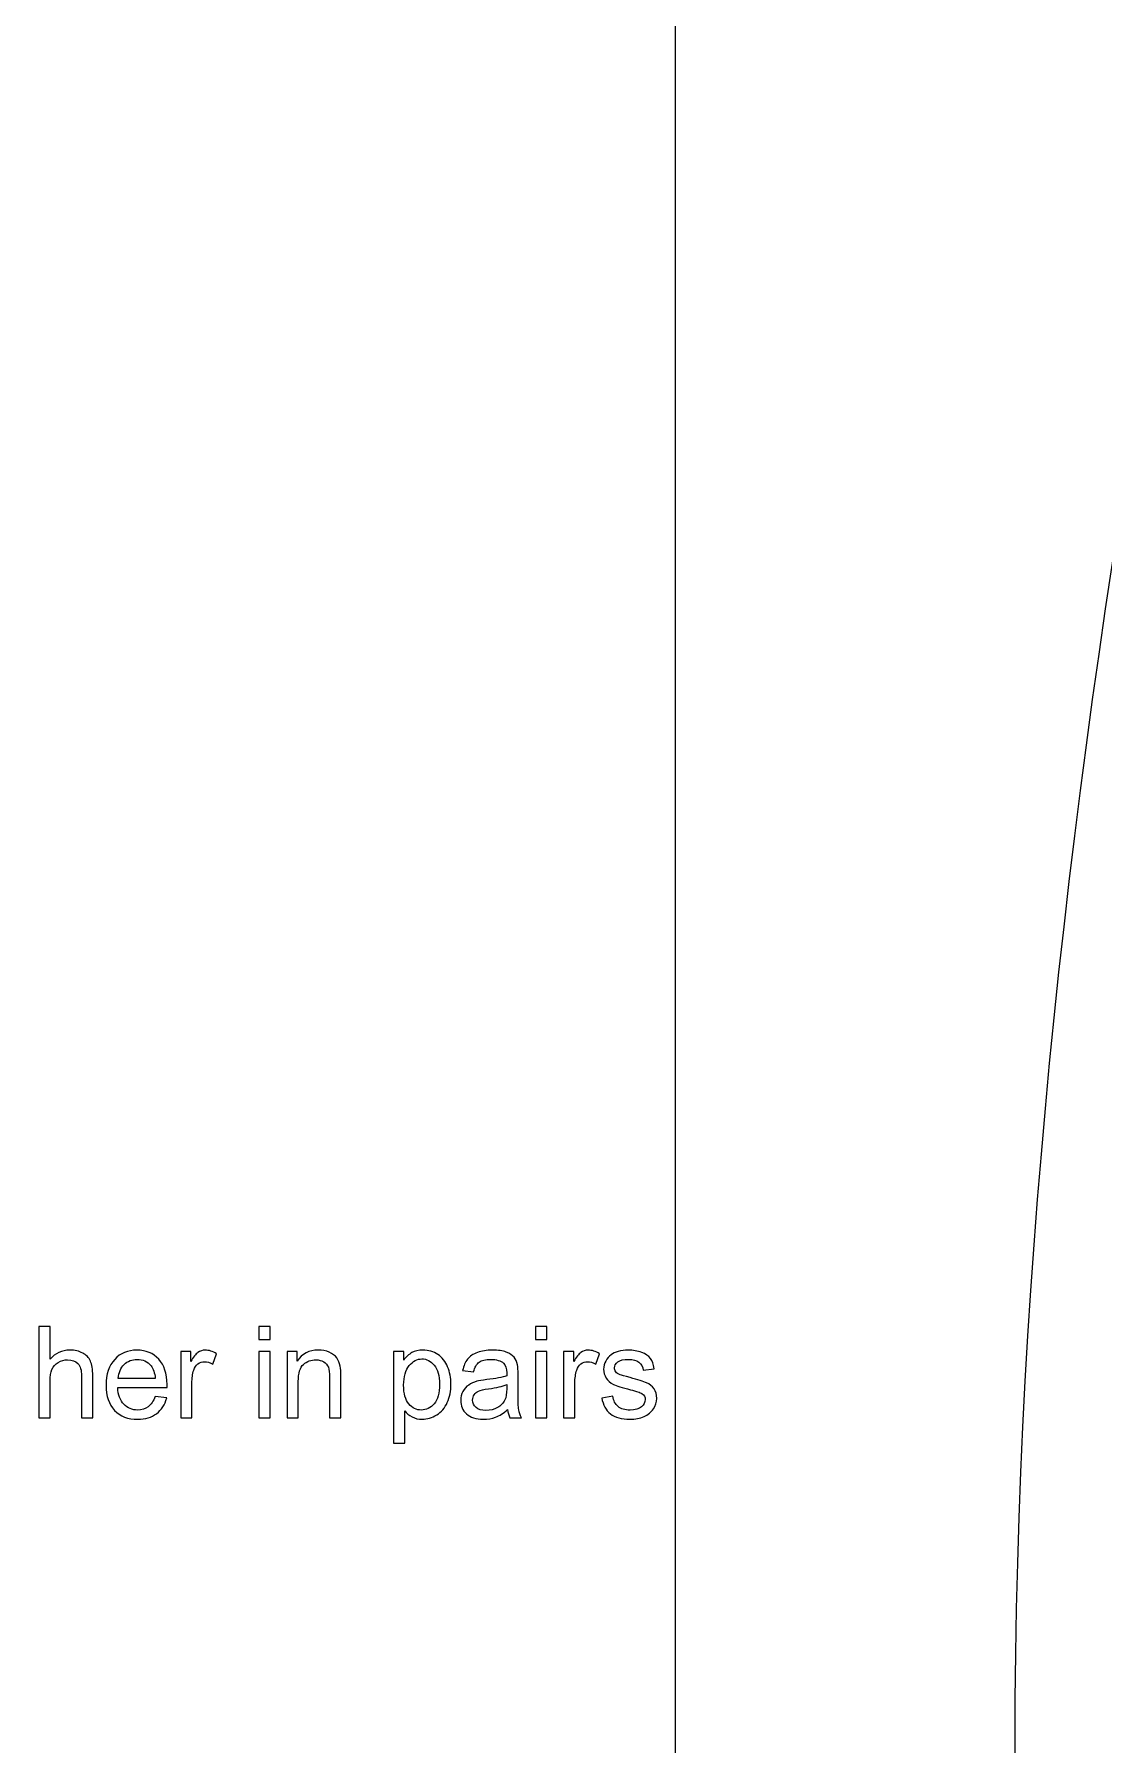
# Model space of a CAD drawing. Header units: millimetres. Extents: x -1420 to -489, y -454 to 898.
# Drawn here: x -1082 to -1011, y -260.8 to -147.2 of the extents above; entities that cross this region are included whole.
import ezdxf
from ezdxf.lldxf.tags import DXFTag

# ---------------------------------------------------------------- set-up
doc = ezdxf.new("R2010")
doc.units = ezdxf.units.MM
doc.header["$MEASUREMENT"] = 0
doc.layers.add('Layer 1', color=7, linetype='Continuous')
tags = doc.linetypes.add('New Line1', pattern=[0.3, 0.2, -0.1]).pattern_tags.tags
tags[6:7] = [DXFTag(74, 4), DXFTag(75, 0), DXFTag(340, '0'), DXFTag(46, 1.0), DXFTag(50, 0.0), DXFTag(44, 0.0), DXFTag(45, 0.0)]
tags[4:5] = [DXFTag(74, 4), DXFTag(75, 0), DXFTag(340, '0'), DXFTag(46, 1.0), DXFTag(50, 0.0), DXFTag(44, 0.0), DXFTag(45, 0.0)]

msp = doc.modelspace()

# ---------------------------------------------------------------- linework, layer by layer
at = {"layer": 'Layer 1', "color": 140, "linetype": 'New Line1', "lineweight": 20}
msp.add_lwpolyline([(-1328.9019, -414.1317), (-1039.4477, -414.1317), (-1039.4477, -90.1493), (-1328.9019, -90.1493), (-1328.9019, -414.1317)], close=True, dxfattribs=at)
at = {"layer": 'Layer 1', "color": 1, "lineweight": 20}
msp.add_open_spline([(-986.7467, -453.7659), (-1001.83, -389.4326), (-1016.9134, -325.0992), (-1016.9134, -260.7659), (-1016.9134, -260.7659), (-1016.9134, -196.4326), (-1001.83, -132.0992), (-986.7467, -67.7659)], degree=3, knots=[0, 0, 0, 0, 0.33333333, 0.33333333, 0.33333333, 0.33333333, 1, 1, 1, 1], dxfattribs=at)
at = {"layer": 'Layer 1', "color": 250}
for points, knots in [([(-1081.6925, -239.0646), (-1081.6925, -239.0646), (-1081.6925, -233.0039), (-1081.6925, -233.0039), (-1081.6925, -233.0039), (-1081.6925, -233.0039), (-1080.9488, -233.0039), (-1080.9488, -233.0039), (-1080.9488, -233.0039), (-1080.9488, -233.0039), (-1080.9488, -235.1784), (-1080.9488, -235.1784), (-1080.9488, -235.1784), (-1080.6017, -234.7762), (-1080.1628, -234.5744), (-1079.6337, -234.5744), (-1079.6337, -234.5744), (-1079.3091, -234.5744), (-1079.0269, -234.6393), (-1078.787, -234.7677), (-1078.787, -234.7677), (-1078.5471, -234.8948), (-1078.375, -235.0726), (-1078.272, -235.2983), (-1078.272, -235.2983), (-1078.1689, -235.5241), (-1078.1167, -235.8529), (-1078.1167, -236.2819), (-1078.1167, -236.2819), (-1078.1167, -236.2819), (-1078.1167, -239.0646), (-1078.1167, -239.0646), (-1078.1167, -239.0646), (-1078.1167, -239.0646), (-1078.8618, -239.0646), (-1078.8618, -239.0646), (-1078.8618, -239.0646), (-1078.8618, -239.0646), (-1078.8618, -236.2819), (-1078.8618, -236.2819), (-1078.8618, -236.2819), (-1078.8618, -235.9108), (-1078.9422, -235.6398), (-1079.1031, -235.4705), (-1079.1031, -235.4705), (-1079.264, -235.3012), (-1079.4926, -235.2151), (-1079.7875, -235.2151), (-1079.7875, -235.2151), (-1080.0076, -235.2151), (-1080.2151, -235.2729), (-1080.4098, -235.3872), (-1080.4098, -235.3872), (-1080.6045, -235.5015), (-1080.7428, -235.6568), (-1080.8247, -235.8529), (-1080.8247, -235.8529), (-1080.9079, -236.0476), (-1080.9488, -236.3186), (-1080.9488, -236.6629), (-1080.9488, -236.6629), (-1080.9488, -236.6629), (-1080.9488, -239.0646), (-1080.9488, -239.0646), (-1080.9488, -239.0646), (-1080.9488, -239.0646), (-1081.6925, -239.0646), (-1081.6925, -239.0646)], [0, 0, 0, 0, 0.05555556, 0.05555556, 0.05555556, 0.05555556, 0.11111111, 0.11111111, 0.11111111, 0.11111111, 0.16666667, 0.16666667, 0.16666667, 0.16666667, 0.22222222, 0.22222222, 0.22222222, 0.22222222, 0.27777778, 0.27777778, 0.27777778, 0.27777778, 0.33333333, 0.33333333, 0.33333333, 0.33333333, 0.38888889, 0.38888889, 0.38888889, 0.38888889, 0.44444444, 0.44444444, 0.44444444, 0.44444444, 0.5, 0.5, 0.5, 0.5, 0.55555556, 0.55555556, 0.55555556, 0.55555556, 0.61111111, 0.61111111, 0.61111111, 0.61111111, 0.66666667, 0.66666667, 0.66666667, 0.66666667, 0.72222222, 0.72222222, 0.72222222, 0.72222222, 0.77777778, 0.77777778, 0.77777778, 0.77777778, 0.83333333, 0.83333333, 0.83333333, 0.83333333, 0.88888889, 0.88888889, 0.88888889, 0.88888889, 1, 1, 1, 1]), ([(-1067.1002, -233.8604), (-1067.1002, -233.8604), (-1067.1002, -233.0039), (-1067.1002, -233.0039), (-1067.1002, -233.0039), (-1067.1002, -233.0039), (-1066.3551, -233.0039), (-1066.3551, -233.0039), (-1066.3551, -233.0039), (-1066.3551, -233.0039), (-1066.3551, -233.8604), (-1066.3551, -233.8604), (-1066.3551, -233.8604), (-1066.3551, -233.8604), (-1067.1002, -233.8604), (-1067.1002, -233.8604)], [0, 0, 0, 0, 0.2, 0.2, 0.2, 0.2, 0.4, 0.4, 0.4, 0.4, 0.6, 0.6, 0.6, 0.6, 1, 1, 1, 1]), ([(-1048.7402, -233.8604), (-1048.7402, -233.8604), (-1048.7402, -233.0039), (-1048.7402, -233.0039), (-1048.7402, -233.0039), (-1048.7402, -233.0039), (-1047.9951, -233.0039), (-1047.9951, -233.0039), (-1047.9951, -233.0039), (-1047.9951, -233.0039), (-1047.9951, -233.8604), (-1047.9951, -233.8604), (-1047.9951, -233.8604), (-1047.9951, -233.8604), (-1048.7402, -233.8604), (-1048.7402, -233.8604)], [0, 0, 0, 0, 0.2, 0.2, 0.2, 0.2, 0.4, 0.4, 0.4, 0.4, 0.6, 0.6, 0.6, 0.6, 1, 1, 1, 1]), ([(-1073.9793, -237.6507), (-1073.9793, -237.6507), (-1073.2103, -237.7452), (-1073.2103, -237.7452), (-1073.2103, -237.7452), (-1073.3316, -238.1954), (-1073.556, -238.5439), (-1073.8834, -238.7923), (-1073.8834, -238.7923), (-1074.2122, -239.0392), (-1074.6313, -239.1634), (-1075.1407, -239.1634), (-1075.1407, -239.1634), (-1075.7827, -239.1634), (-1076.2922, -238.9658), (-1076.6675, -238.5707), (-1076.6675, -238.5707), (-1077.0443, -238.1756), (-1077.232, -237.621), (-1077.232, -236.907), (-1077.232, -236.907), (-1077.232, -236.1676), (-1077.0415, -235.5947), (-1076.6619, -235.1869), (-1076.6619, -235.1869), (-1076.2809, -234.779), (-1075.7884, -234.5744), (-1075.1816, -234.5744), (-1075.1816, -234.5744), (-1074.5946, -234.5744), (-1074.1148, -234.7748), (-1073.7437, -235.1742), (-1073.7437, -235.1742), (-1073.3711, -235.5735), (-1073.1849, -236.1365), (-1073.1849, -236.8604), (-1073.1849, -236.8604), (-1073.1849, -236.9056), (-1073.1863, -236.9719), (-1073.1891, -237.0594), (-1073.1891, -237.0594), (-1073.1891, -237.0594), (-1076.4629, -237.0594), (-1076.4629, -237.0594), (-1076.4629, -237.0594), (-1076.4361, -237.542), (-1076.2992, -237.9117), (-1076.0537, -238.1671), (-1076.0537, -238.1671), (-1075.8081, -238.424), (-1075.5033, -238.5524), (-1075.1364, -238.5524), (-1075.1364, -238.5524), (-1074.8641, -238.5524), (-1074.6313, -238.4804), (-1074.4379, -238.3365), (-1074.4379, -238.3365), (-1074.2446, -238.1939), (-1074.0922, -237.9653), (-1073.9793, -237.6507)], [0, 0, 0, 0, 0.0625, 0.0625, 0.0625, 0.0625, 0.125, 0.125, 0.125, 0.125, 0.1875, 0.1875, 0.1875, 0.1875, 0.25, 0.25, 0.25, 0.25, 0.3125, 0.3125, 0.3125, 0.3125, 0.375, 0.375, 0.375, 0.375, 0.4375, 0.4375, 0.4375, 0.4375, 0.5, 0.5, 0.5, 0.5, 0.5625, 0.5625, 0.5625, 0.5625, 0.625, 0.625, 0.625, 0.625, 0.6875, 0.6875, 0.6875, 0.6875, 0.75, 0.75, 0.75, 0.75, 0.8125, 0.8125, 0.8125, 0.8125, 0.875, 0.875, 0.875, 0.875, 1, 1, 1, 1]), ([(-1072.2832, -239.0646), (-1072.2832, -239.0646), (-1072.2832, -234.6746), (-1072.2832, -234.6746), (-1072.2832, -234.6746), (-1072.2832, -234.6746), (-1071.6143, -234.6746), (-1071.6143, -234.6746), (-1071.6143, -234.6746), (-1071.6143, -234.6746), (-1071.6143, -235.3393), (-1071.6143, -235.3393), (-1071.6143, -235.3393), (-1071.4436, -235.0288), (-1071.2855, -234.8228), (-1071.1402, -234.724), (-1071.1402, -234.724), (-1070.9962, -234.6252), (-1070.8368, -234.5744), (-1070.6632, -234.5744), (-1070.6632, -234.5744), (-1070.412, -234.5744), (-1070.158, -234.6549), (-1069.8984, -234.8143), (-1069.8984, -234.8143), (-1069.8984, -234.8143), (-1070.1552, -235.5058), (-1070.1552, -235.5058), (-1070.1552, -235.5058), (-1070.3358, -235.3971), (-1070.5179, -235.3435), (-1070.6999, -235.3435), (-1070.6999, -235.3435), (-1070.8636, -235.3435), (-1071.0089, -235.3929), (-1071.1387, -235.4902), (-1071.1387, -235.4902), (-1071.2686, -235.589), (-1071.3603, -235.7245), (-1071.4153, -235.8981), (-1071.4153, -235.8981), (-1071.4986, -236.1619), (-1071.5395, -236.4512), (-1071.5395, -236.7659), (-1071.5395, -236.7659), (-1071.5395, -236.7659), (-1071.5395, -239.0646), (-1071.5395, -239.0646), (-1071.5395, -239.0646), (-1071.5395, -239.0646), (-1072.2832, -239.0646), (-1072.2832, -239.0646)], [0, 0, 0, 0, 0.07142857, 0.07142857, 0.07142857, 0.07142857, 0.14285714, 0.14285714, 0.14285714, 0.14285714, 0.21428571, 0.21428571, 0.21428571, 0.21428571, 0.28571429, 0.28571429, 0.28571429, 0.28571429, 0.35714286, 0.35714286, 0.35714286, 0.35714286, 0.42857143, 0.42857143, 0.42857143, 0.42857143, 0.5, 0.5, 0.5, 0.5, 0.57142857, 0.57142857, 0.57142857, 0.57142857, 0.64285714, 0.64285714, 0.64285714, 0.64285714, 0.71428571, 0.71428571, 0.71428571, 0.71428571, 0.78571429, 0.78571429, 0.78571429, 0.78571429, 0.85714286, 0.85714286, 0.85714286, 0.85714286, 1, 1, 1, 1]), ([(-1067.1002, -239.0646), (-1067.1002, -239.0646), (-1067.1002, -234.6746), (-1067.1002, -234.6746), (-1067.1002, -234.6746), (-1067.1002, -234.6746), (-1066.3551, -234.6746), (-1066.3551, -234.6746), (-1066.3551, -234.6746), (-1066.3551, -234.6746), (-1066.3551, -239.0646), (-1066.3551, -239.0646), (-1066.3551, -239.0646), (-1066.3551, -239.0646), (-1067.1002, -239.0646), (-1067.1002, -239.0646)], [0, 0, 0, 0, 0.2, 0.2, 0.2, 0.2, 0.4, 0.4, 0.4, 0.4, 0.6, 0.6, 0.6, 0.6, 1, 1, 1, 1]), ([(-1065.222, -239.0646), (-1065.222, -239.0646), (-1065.222, -234.6746), (-1065.222, -234.6746), (-1065.222, -234.6746), (-1065.222, -234.6746), (-1064.5531, -234.6746), (-1064.5531, -234.6746), (-1064.5531, -234.6746), (-1064.5531, -234.6746), (-1064.5531, -235.2983), (-1064.5531, -235.2983), (-1064.5531, -235.2983), (-1064.23, -234.8157), (-1063.7643, -234.5744), (-1063.1561, -234.5744), (-1063.1561, -234.5744), (-1062.8908, -234.5744), (-1062.6481, -234.6224), (-1062.4266, -234.7169), (-1062.4266, -234.7169), (-1062.2036, -234.8129), (-1062.0385, -234.9371), (-1061.9285, -235.0923), (-1061.9285, -235.0923), (-1061.817, -235.2461), (-1061.7408, -235.4296), (-1061.6956, -235.6412), (-1061.6956, -235.6412), (-1061.6688, -235.7795), (-1061.6547, -236.0208), (-1061.6547, -236.3651), (-1061.6547, -236.3651), (-1061.6547, -236.3651), (-1061.6547, -239.0646), (-1061.6547, -239.0646), (-1061.6547, -239.0646), (-1061.6547, -239.0646), (-1062.3998, -239.0646), (-1062.3998, -239.0646), (-1062.3998, -239.0646), (-1062.3998, -239.0646), (-1062.3998, -236.3934), (-1062.3998, -236.3934), (-1062.3998, -236.3934), (-1062.3998, -236.0914), (-1062.428, -235.8642), (-1062.4858, -235.7132), (-1062.4858, -235.7132), (-1062.5437, -235.5636), (-1062.6467, -235.4437), (-1062.7935, -235.3548), (-1062.7935, -235.3548), (-1062.9416, -235.2645), (-1063.1138, -235.2193), (-1063.3128, -235.2193), (-1063.3128, -235.2193), (-1063.6303, -235.2193), (-1063.9026, -235.3209), (-1064.134, -235.5213), (-1064.134, -235.5213), (-1064.364, -235.7231), (-1064.4783, -236.1041), (-1064.4783, -236.6671), (-1064.4783, -236.6671), (-1064.4783, -236.6671), (-1064.4783, -239.0646), (-1064.4783, -239.0646), (-1064.4783, -239.0646), (-1064.4783, -239.0646), (-1065.222, -239.0646), (-1065.222, -239.0646)], [0, 0, 0, 0, 0.05263158, 0.05263158, 0.05263158, 0.05263158, 0.10526316, 0.10526316, 0.10526316, 0.10526316, 0.15789474, 0.15789474, 0.15789474, 0.15789474, 0.21052632, 0.21052632, 0.21052632, 0.21052632, 0.26315789, 0.26315789, 0.26315789, 0.26315789, 0.31578947, 0.31578947, 0.31578947, 0.31578947, 0.36842105, 0.36842105, 0.36842105, 0.36842105, 0.42105263, 0.42105263, 0.42105263, 0.42105263, 0.47368421, 0.47368421, 0.47368421, 0.47368421, 0.52631579, 0.52631579, 0.52631579, 0.52631579, 0.57894737, 0.57894737, 0.57894737, 0.57894737, 0.63157895, 0.63157895, 0.63157895, 0.63157895, 0.68421053, 0.68421053, 0.68421053, 0.68421053, 0.73684211, 0.73684211, 0.73684211, 0.73684211, 0.78947368, 0.78947368, 0.78947368, 0.78947368, 0.84210526, 0.84210526, 0.84210526, 0.84210526, 0.89473684, 0.89473684, 0.89473684, 0.89473684, 1, 1, 1, 1]), ([(-1058.1608, -240.7467), (-1058.1608, -240.7467), (-1058.1608, -234.6746), (-1058.1608, -234.6746), (-1058.1608, -234.6746), (-1058.1608, -234.6746), (-1057.4835, -234.6746), (-1057.4835, -234.6746), (-1057.4835, -234.6746), (-1057.4835, -234.6746), (-1057.4835, -235.2447), (-1057.4835, -235.2447), (-1057.4835, -235.2447), (-1057.324, -235.0218), (-1057.1434, -234.8538), (-1056.9416, -234.7423), (-1056.9416, -234.7423), (-1056.7412, -234.6309), (-1056.4971, -234.5744), (-1056.2106, -234.5744), (-1056.2106, -234.5744), (-1055.8353, -234.5744), (-1055.5051, -234.6718), (-1055.2186, -234.8637), (-1055.2186, -234.8637), (-1054.9308, -235.057), (-1054.7149, -235.3294), (-1054.5695, -235.6807), (-1054.5695, -235.6807), (-1054.4227, -236.0321), (-1054.3494, -236.4173), (-1054.3494, -236.8364), (-1054.3494, -236.8364), (-1054.3494, -237.2852), (-1054.4298, -237.6902), (-1054.5921, -238.05), (-1054.5921, -238.05), (-1054.753, -238.4098), (-1054.9872, -238.685), (-1055.2948, -238.8769), (-1055.2948, -238.8769), (-1055.6024, -239.0674), (-1055.9256, -239.1634), (-1056.2643, -239.1634), (-1056.2643, -239.1634), (-1056.5126, -239.1634), (-1056.7342, -239.1112), (-1056.9317, -239.0067), (-1056.9317, -239.0067), (-1057.1293, -238.9023), (-1057.2901, -238.7697), (-1057.4171, -238.6102), (-1057.4171, -238.6102), (-1057.4171, -238.6102), (-1057.4171, -240.7467), (-1057.4171, -240.7467), (-1057.4171, -240.7467), (-1057.4171, -240.7467), (-1058.1608, -240.7467), (-1058.1608, -240.7467)], [0, 0, 0, 0, 0.0625, 0.0625, 0.0625, 0.0625, 0.125, 0.125, 0.125, 0.125, 0.1875, 0.1875, 0.1875, 0.1875, 0.25, 0.25, 0.25, 0.25, 0.3125, 0.3125, 0.3125, 0.3125, 0.375, 0.375, 0.375, 0.375, 0.4375, 0.4375, 0.4375, 0.4375, 0.5, 0.5, 0.5, 0.5, 0.5625, 0.5625, 0.5625, 0.5625, 0.625, 0.625, 0.625, 0.625, 0.6875, 0.6875, 0.6875, 0.6875, 0.75, 0.75, 0.75, 0.75, 0.8125, 0.8125, 0.8125, 0.8125, 0.875, 0.875, 0.875, 0.875, 1, 1, 1, 1]), ([(-1050.5873, -238.5227), (-1050.8639, -238.757), (-1051.1292, -238.9221), (-1051.3832, -239.0194), (-1051.3832, -239.0194), (-1051.6386, -239.1154), (-1051.9124, -239.1634), (-1052.2045, -239.1634), (-1052.2045, -239.1634), (-1052.6871, -239.1634), (-1053.0568, -239.0463), (-1053.3164, -238.8106), (-1053.3164, -238.8106), (-1053.5747, -238.5749), (-1053.7045, -238.273), (-1053.7045, -237.9075), (-1053.7045, -237.9075), (-1053.7045, -237.6916), (-1053.6565, -237.4954), (-1053.5577, -237.3176), (-1053.5577, -237.3176), (-1053.4604, -237.1398), (-1053.332, -236.9973), (-1053.1739, -236.8901), (-1053.1739, -236.8901), (-1053.0145, -236.7828), (-1052.8367, -236.701), (-1052.6377, -236.6459), (-1052.6377, -236.6459), (-1052.4923, -236.6078), (-1052.2722, -236.5697), (-1051.9773, -236.5345), (-1051.9773, -236.5345), (-1051.3761, -236.4625), (-1050.9331, -236.3778), (-1050.6494, -236.2776), (-1050.6494, -236.2776), (-1050.6466, -236.176), (-1050.6452, -236.1111), (-1050.6452, -236.0843), (-1050.6452, -236.0843), (-1050.6452, -235.7809), (-1050.7157, -235.5664), (-1050.8569, -235.4437), (-1050.8569, -235.4437), (-1051.0459, -235.2743), (-1051.3296, -235.1911), (-1051.7035, -235.1911), (-1051.7035, -235.1911), (-1052.0535, -235.1911), (-1052.3117, -235.2518), (-1052.4796, -235.3745), (-1052.4796, -235.3745), (-1052.6462, -235.4973), (-1052.7689, -235.7146), (-1052.8494, -236.0265), (-1052.8494, -236.0265), (-1052.8494, -236.0265), (-1053.5761, -235.9263), (-1053.5761, -235.9263), (-1053.5761, -235.9263), (-1053.5098, -235.6158), (-1053.4011, -235.3632), (-1053.2501, -235.1727), (-1053.2501, -235.1727), (-1053.0991, -234.9808), (-1052.879, -234.8327), (-1052.5925, -234.7296), (-1052.5925, -234.7296), (-1052.3061, -234.6266), (-1051.9745, -234.5744), (-1051.5963, -234.5744), (-1051.5963, -234.5744), (-1051.2209, -234.5744), (-1050.9175, -234.6196), (-1050.6833, -234.7071), (-1050.6833, -234.7071), (-1050.449, -234.796), (-1050.2769, -234.906), (-1050.1654, -235.0401), (-1050.1654, -235.0401), (-1050.0553, -235.1742), (-1049.9791, -235.3421), (-1049.934, -235.5467), (-1049.934, -235.5467), (-1049.91, -235.6737), (-1049.8973, -235.9023), (-1049.8973, -236.2325), (-1049.8973, -236.2325), (-1049.8973, -236.2325), (-1049.8973, -237.2245), (-1049.8973, -237.2245), (-1049.8973, -237.2245), (-1049.8973, -237.9174), (-1049.8818, -238.3548), (-1049.8493, -238.5368), (-1049.8493, -238.5368), (-1049.8183, -238.7203), (-1049.7548, -238.8967), (-1049.6616, -239.0646), (-1049.6616, -239.0646), (-1049.6616, -239.0646), (-1050.4392, -239.0646), (-1050.4392, -239.0646), (-1050.4392, -239.0646), (-1050.5154, -238.9108), (-1050.5662, -238.7302), (-1050.5873, -238.5227)], [0, 0, 0, 0, 0.03571429, 0.03571429, 0.03571429, 0.03571429, 0.07142857, 0.07142857, 0.07142857, 0.07142857, 0.10714286, 0.10714286, 0.10714286, 0.10714286, 0.14285714, 0.14285714, 0.14285714, 0.14285714, 0.17857143, 0.17857143, 0.17857143, 0.17857143, 0.21428571, 0.21428571, 0.21428571, 0.21428571, 0.25, 0.25, 0.25, 0.25, 0.28571429, 0.28571429, 0.28571429, 0.28571429, 0.32142857, 0.32142857, 0.32142857, 0.32142857, 0.35714286, 0.35714286, 0.35714286, 0.35714286, 0.39285714, 0.39285714, 0.39285714, 0.39285714, 0.42857143, 0.42857143, 0.42857143, 0.42857143, 0.46428571, 0.46428571, 0.46428571, 0.46428571, 0.5, 0.5, 0.5, 0.5, 0.53571429, 0.53571429, 0.53571429, 0.53571429, 0.57142857, 0.57142857, 0.57142857, 0.57142857, 0.60714286, 0.60714286, 0.60714286, 0.60714286, 0.64285714, 0.64285714, 0.64285714, 0.64285714, 0.67857143, 0.67857143, 0.67857143, 0.67857143, 0.71428571, 0.71428571, 0.71428571, 0.71428571, 0.75, 0.75, 0.75, 0.75, 0.78571429, 0.78571429, 0.78571429, 0.78571429, 0.82142857, 0.82142857, 0.82142857, 0.82142857, 0.85714286, 0.85714286, 0.85714286, 0.85714286, 0.89285714, 0.89285714, 0.89285714, 0.89285714, 0.92857143, 0.92857143, 0.92857143, 0.92857143, 1, 1, 1, 1]), ([(-1048.7402, -239.0646), (-1048.7402, -239.0646), (-1048.7402, -234.6746), (-1048.7402, -234.6746), (-1048.7402, -234.6746), (-1048.7402, -234.6746), (-1047.9951, -234.6746), (-1047.9951, -234.6746), (-1047.9951, -234.6746), (-1047.9951, -234.6746), (-1047.9951, -239.0646), (-1047.9951, -239.0646), (-1047.9951, -239.0646), (-1047.9951, -239.0646), (-1048.7402, -239.0646), (-1048.7402, -239.0646)], [0, 0, 0, 0, 0.2, 0.2, 0.2, 0.2, 0.4, 0.4, 0.4, 0.4, 0.6, 0.6, 0.6, 0.6, 1, 1, 1, 1]), ([(-1046.8705, -239.0646), (-1046.8705, -239.0646), (-1046.8705, -234.6746), (-1046.8705, -234.6746), (-1046.8705, -234.6746), (-1046.8705, -234.6746), (-1046.2016, -234.6746), (-1046.2016, -234.6746), (-1046.2016, -234.6746), (-1046.2016, -234.6746), (-1046.2016, -235.3393), (-1046.2016, -235.3393), (-1046.2016, -235.3393), (-1046.0309, -235.0288), (-1045.8728, -234.8228), (-1045.7275, -234.724), (-1045.7275, -234.724), (-1045.5835, -234.6252), (-1045.4241, -234.5744), (-1045.2505, -234.5744), (-1045.2505, -234.5744), (-1044.9993, -234.5744), (-1044.7453, -234.6549), (-1044.4857, -234.8143), (-1044.4857, -234.8143), (-1044.4857, -234.8143), (-1044.7425, -235.5058), (-1044.7425, -235.5058), (-1044.7425, -235.5058), (-1044.9231, -235.3971), (-1045.1052, -235.3435), (-1045.2872, -235.3435), (-1045.2872, -235.3435), (-1045.4509, -235.3435), (-1045.5962, -235.3929), (-1045.726, -235.4902), (-1045.726, -235.4902), (-1045.8559, -235.589), (-1045.9476, -235.7245), (-1046.0026, -235.8981), (-1046.0026, -235.8981), (-1046.0859, -236.1619), (-1046.1268, -236.4512), (-1046.1268, -236.7659), (-1046.1268, -236.7659), (-1046.1268, -236.7659), (-1046.1268, -239.0646), (-1046.1268, -239.0646), (-1046.1268, -239.0646), (-1046.1268, -239.0646), (-1046.8705, -239.0646), (-1046.8705, -239.0646)], [0, 0, 0, 0, 0.07142857, 0.07142857, 0.07142857, 0.07142857, 0.14285714, 0.14285714, 0.14285714, 0.14285714, 0.21428571, 0.21428571, 0.21428571, 0.21428571, 0.28571429, 0.28571429, 0.28571429, 0.28571429, 0.35714286, 0.35714286, 0.35714286, 0.35714286, 0.42857143, 0.42857143, 0.42857143, 0.42857143, 0.5, 0.5, 0.5, 0.5, 0.57142857, 0.57142857, 0.57142857, 0.57142857, 0.64285714, 0.64285714, 0.64285714, 0.64285714, 0.71428571, 0.71428571, 0.71428571, 0.71428571, 0.78571429, 0.78571429, 0.78571429, 0.78571429, 0.85714286, 0.85714286, 0.85714286, 0.85714286, 1, 1, 1, 1]), ([(-1044.3403, -237.7537), (-1044.3403, -237.7537), (-1043.6052, -237.638), (-1043.6052, -237.638), (-1043.6052, -237.638), (-1043.5642, -237.9329), (-1043.4485, -238.1587), (-1043.2594, -238.3167), (-1043.2594, -238.3167), (-1043.0717, -238.4733), (-1042.8079, -238.5524), (-1042.4678, -238.5524), (-1042.4678, -238.5524), (-1042.1263, -238.5524), (-1041.8723, -238.4818), (-1041.7072, -238.3435), (-1041.7072, -238.3435), (-1041.5421, -238.2038), (-1041.4588, -238.0401), (-1041.4588, -237.8539), (-1041.4588, -237.8539), (-1041.4588, -237.6845), (-1041.5322, -237.5533), (-1041.679, -237.4559), (-1041.679, -237.4559), (-1041.7806, -237.3896), (-1042.0346, -237.3063), (-1042.4396, -237.2047), (-1042.4396, -237.2047), (-1042.9843, -237.0665), (-1043.3639, -236.9479), (-1043.5741, -236.8463), (-1043.5741, -236.8463), (-1043.7844, -236.7461), (-1043.9452, -236.6064), (-1044.0539, -236.4286), (-1044.0539, -236.4286), (-1044.1625, -236.2508), (-1044.2176, -236.0547), (-1044.2176, -235.8402), (-1044.2176, -235.8402), (-1044.2176, -235.6441), (-1044.1724, -235.4634), (-1044.0821, -235.2969), (-1044.0821, -235.2969), (-1043.9932, -235.129), (-1043.8704, -234.9907), (-1043.7166, -234.8806), (-1043.7166, -234.8806), (-1043.6009, -234.796), (-1043.4429, -234.7226), (-1043.2439, -234.6633), (-1043.2439, -234.6633), (-1043.0435, -234.6041), (-1042.829, -234.5744), (-1042.6004, -234.5744), (-1042.6004, -234.5744), (-1042.2561, -234.5744), (-1041.9541, -234.6252), (-1041.6931, -234.724), (-1041.6931, -234.724), (-1041.432, -234.8228), (-1041.2401, -234.9568), (-1041.1159, -235.1262), (-1041.1159, -235.1262), (-1040.9918, -235.2969), (-1040.9071, -235.5227), (-1040.8605, -235.8063), (-1040.8605, -235.8063), (-1040.8605, -235.8063), (-1041.5873, -235.9065), (-1041.5873, -235.9065), (-1041.5873, -235.9065), (-1041.6211, -235.6807), (-1041.7171, -235.5044), (-1041.8751, -235.3774), (-1041.8751, -235.3774), (-1042.0332, -235.2504), (-1042.2575, -235.1869), (-1042.5468, -235.1869), (-1042.5468, -235.1869), (-1042.8883, -235.1869), (-1043.1324, -235.2433), (-1043.2778, -235.3562), (-1043.2778, -235.3562), (-1043.4245, -235.4691), (-1043.4979, -235.6017), (-1043.4979, -235.7527), (-1043.4979, -235.7527), (-1043.4979, -235.8501), (-1043.4669, -235.9362), (-1043.4062, -236.0138), (-1043.4062, -236.0138), (-1043.3455, -236.0942), (-1043.251, -236.1591), (-1043.1211, -236.2127), (-1043.1211, -236.2127), (-1043.0463, -236.2395), (-1042.8276, -236.303), (-1042.4636, -236.4018), (-1042.4636, -236.4018), (-1041.9372, -236.5429), (-1041.5703, -236.6572), (-1041.3629, -236.7475), (-1041.3629, -236.7475), (-1041.154, -236.8364), (-1040.9904, -236.9677), (-1040.8718, -237.1384), (-1040.8718, -237.1384), (-1040.7533, -237.3092), (-1040.694, -237.5208), (-1040.694, -237.7748), (-1040.694, -237.7748), (-1040.694, -238.0232), (-1040.7674, -238.256), (-1040.9113, -238.4762), (-1040.9113, -238.4762), (-1041.0567, -238.6949), (-1041.2655, -238.8642), (-1041.5379, -238.9842), (-1041.5379, -238.9842), (-1041.8102, -239.1041), (-1042.1192, -239.1634), (-1042.4636, -239.1634), (-1042.4636, -239.1634), (-1043.0351, -239.1634), (-1043.4697, -239.0448), (-1043.7688, -238.8078), (-1043.7688, -238.8078), (-1044.068, -238.5707), (-1044.2585, -238.2193), (-1044.3403, -237.7537)], [0, 0, 0, 0, 0.02941176, 0.02941176, 0.02941176, 0.02941176, 0.05882353, 0.05882353, 0.05882353, 0.05882353, 0.08823529, 0.08823529, 0.08823529, 0.08823529, 0.11764706, 0.11764706, 0.11764706, 0.11764706, 0.14705882, 0.14705882, 0.14705882, 0.14705882, 0.17647059, 0.17647059, 0.17647059, 0.17647059, 0.20588235, 0.20588235, 0.20588235, 0.20588235, 0.23529412, 0.23529412, 0.23529412, 0.23529412, 0.26470588, 0.26470588, 0.26470588, 0.26470588, 0.29411765, 0.29411765, 0.29411765, 0.29411765, 0.32352941, 0.32352941, 0.32352941, 0.32352941, 0.35294118, 0.35294118, 0.35294118, 0.35294118, 0.38235294, 0.38235294, 0.38235294, 0.38235294, 0.41176471, 0.41176471, 0.41176471, 0.41176471, 0.44117647, 0.44117647, 0.44117647, 0.44117647, 0.47058824, 0.47058824, 0.47058824, 0.47058824, 0.5, 0.5, 0.5, 0.5, 0.52941176, 0.52941176, 0.52941176, 0.52941176, 0.55882353, 0.55882353, 0.55882353, 0.55882353, 0.58823529, 0.58823529, 0.58823529, 0.58823529, 0.61764706, 0.61764706, 0.61764706, 0.61764706, 0.64705882, 0.64705882, 0.64705882, 0.64705882, 0.67647059, 0.67647059, 0.67647059, 0.67647059, 0.70588235, 0.70588235, 0.70588235, 0.70588235, 0.73529412, 0.73529412, 0.73529412, 0.73529412, 0.76470588, 0.76470588, 0.76470588, 0.76470588, 0.79411765, 0.79411765, 0.79411765, 0.79411765, 0.82352941, 0.82352941, 0.82352941, 0.82352941, 0.85294118, 0.85294118, 0.85294118, 0.85294118, 0.88235294, 0.88235294, 0.88235294, 0.88235294, 0.91176471, 0.91176471, 0.91176471, 0.91176471, 0.94117647, 0.94117647, 0.94117647, 0.94117647, 1, 1, 1, 1]), ([(-1076.422, -236.447), (-1076.422, -236.447), (-1073.9709, -236.447), (-1073.9709, -236.447), (-1073.9709, -236.447), (-1074.0033, -236.0787), (-1074.0979, -235.8007), (-1074.2517, -235.6172), (-1074.2517, -235.6172), (-1074.4887, -235.3308), (-1074.7964, -235.1869), (-1075.1731, -235.1869), (-1075.1731, -235.1869), (-1075.5146, -235.1869), (-1075.8025, -235.3012), (-1076.0353, -235.5298), (-1076.0353, -235.5298), (-1076.2682, -235.7584), (-1076.3966, -236.0646), (-1076.422, -236.447)], [0, 0, 0, 0, 0.16666667, 0.16666667, 0.16666667, 0.16666667, 0.33333333, 0.33333333, 0.33333333, 0.33333333, 0.5, 0.5, 0.5, 0.5, 0.66666667, 0.66666667, 0.66666667, 0.66666667, 1, 1, 1, 1]), ([(-1057.4877, -236.8943), (-1057.4877, -237.4587), (-1057.3734, -237.8764), (-1057.1448, -238.1474), (-1057.1448, -238.1474), (-1056.9162, -238.4169), (-1056.6382, -238.5524), (-1056.3136, -238.5524), (-1056.3136, -238.5524), (-1055.9834, -238.5524), (-1055.6998, -238.4127), (-1055.4642, -238.1319), (-1055.4642, -238.1319), (-1055.2285, -237.8525), (-1055.11, -237.4192), (-1055.11, -236.8322), (-1055.11, -236.8322), (-1055.11, -236.272), (-1055.2257, -235.8543), (-1055.4557, -235.5749), (-1055.4557, -235.5749), (-1055.6857, -235.2969), (-1055.9609, -235.1572), (-1056.2798, -235.1572), (-1056.2798, -235.1572), (-1056.5973, -235.1572), (-1056.8781, -235.3054), (-1057.1222, -235.6017), (-1057.1222, -235.6017), (-1057.3663, -235.8981), (-1057.4877, -236.3299), (-1057.4877, -236.8943)], [0, 0, 0, 0, 0.11111111, 0.11111111, 0.11111111, 0.11111111, 0.22222222, 0.22222222, 0.22222222, 0.22222222, 0.33333333, 0.33333333, 0.33333333, 0.33333333, 0.44444444, 0.44444444, 0.44444444, 0.44444444, 0.55555556, 0.55555556, 0.55555556, 0.55555556, 0.66666667, 0.66666667, 0.66666667, 0.66666667, 0.77777778, 0.77777778, 0.77777778, 0.77777778, 1, 1, 1, 1]), ([(-1050.6494, -236.8604), (-1050.9204, -236.9719), (-1051.3253, -237.065), (-1051.8644, -237.1427), (-1051.8644, -237.1427), (-1052.1706, -237.1864), (-1052.3879, -237.2358), (-1052.5135, -237.2908), (-1052.5135, -237.2908), (-1052.6405, -237.3459), (-1052.7393, -237.4263), (-1052.807, -237.5335), (-1052.807, -237.5335), (-1052.8762, -237.6394), (-1052.9114, -237.7565), (-1052.9114, -237.8863), (-1052.9114, -237.8863), (-1052.9114, -238.0853), (-1052.8352, -238.2504), (-1052.6857, -238.383), (-1052.6857, -238.383), (-1052.5361, -238.5143), (-1052.3159, -238.5806), (-1052.0267, -238.5806), (-1052.0267, -238.5806), (-1051.7402, -238.5806), (-1051.4848, -238.5185), (-1051.2618, -238.3929), (-1051.2618, -238.3929), (-1051.0389, -238.2673), (-1050.8738, -238.0952), (-1050.7694, -237.8779), (-1050.7694, -237.8779), (-1050.6889, -237.7099), (-1050.6494, -237.4616), (-1050.6494, -237.1342), (-1050.6494, -237.1342), (-1050.6494, -237.1342), (-1050.6494, -236.8604), (-1050.6494, -236.8604)], [0, 0, 0, 0, 0.09090909, 0.09090909, 0.09090909, 0.09090909, 0.18181818, 0.18181818, 0.18181818, 0.18181818, 0.27272727, 0.27272727, 0.27272727, 0.27272727, 0.36363636, 0.36363636, 0.36363636, 0.36363636, 0.45454545, 0.45454545, 0.45454545, 0.45454545, 0.54545455, 0.54545455, 0.54545455, 0.54545455, 0.63636364, 0.63636364, 0.63636364, 0.63636364, 0.72727273, 0.72727273, 0.72727273, 0.72727273, 0.81818182, 0.81818182, 0.81818182, 0.81818182, 1, 1, 1, 1])]:
    msp.add_open_spline(points, degree=3, knots=knots, dxfattribs=at)

doc.saveas('drawing.dxf')
